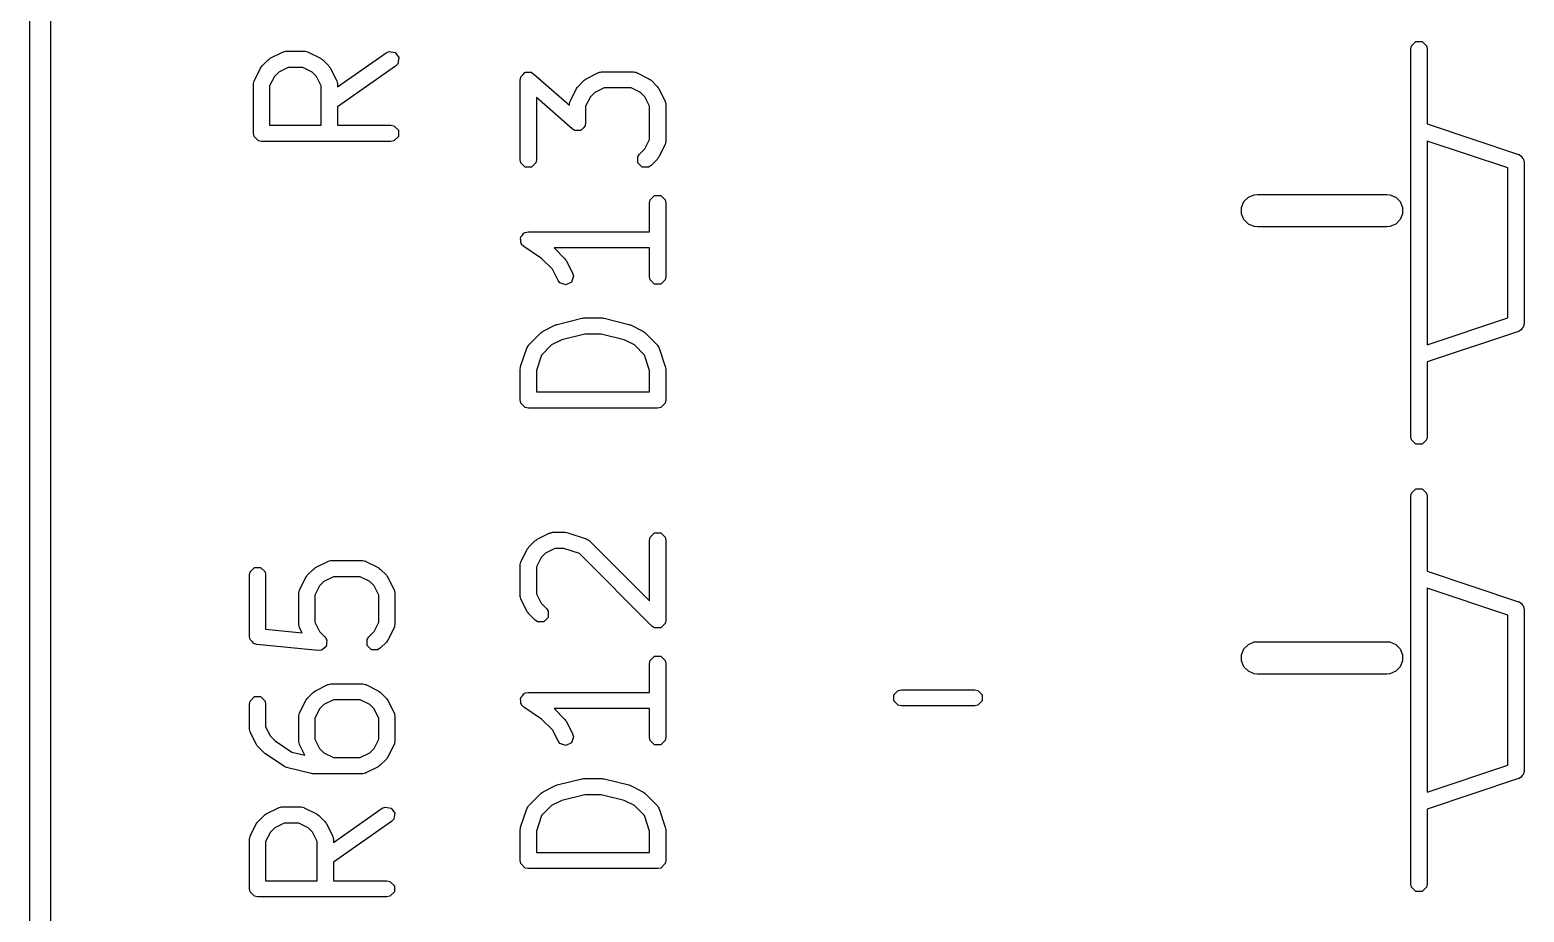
# Model space of a CAD drawing. Header units: inches. Extents: x 0 to 5.35, y 0.16 to 3.26.
# Drawn here: x 4.983 to 5.3469, y 1.9116 to 2.1265 of the extents above; entities that cross this region are included whole.
import ezdxf

# ---------------------------------------------------------------- set-up
doc = ezdxf.new("R2010")
doc.units = ezdxf.units.IN
doc.header["$MEASUREMENT"] = 0
doc.layers.add('BLACK', color=250, linetype='CONTINUOUS')

msp = doc.modelspace()

# ---------------------------------------------------------------- linework, layer by layer
at = {"layer": 'BLACK', "linetype": 'CONTINUOUS'}
for p, q in [((4.98797, 3.21953), (4.98797, 0.16047)), ((4.98297, 0.16297), (4.98297, 3.21703)), ((5.31933, 2.12187), (5.31948, 2.12262)), ((5.31933, 2.02738), (5.31933, 2.12187)), ((5.31948, 2.12262), (5.32055, 2.12368)), ((5.32055, 2.12368), (5.32205, 2.12368)), ((5.32205, 2.12368), (5.32312, 2.12262)), ((5.32312, 2.12262), (5.32327, 2.12187)), ((5.32327, 2.12187), (5.32327, 2.1036)), ((5.03951, 2.11773), (5.04101, 2.11923)), ((5.04101, 2.11923), (5.04128, 2.1194)), ((5.04128, 2.1194), (5.04152, 2.1196)), ((5.04152, 2.1196), (5.04452, 2.1211)), ((5.04452, 2.1211), (5.04462, 2.12112)), ((5.04462, 2.12112), (5.04465, 2.12115)), ((5.04465, 2.12115), (5.04496, 2.12122)), ((5.04496, 2.12122), (5.04526, 2.1213)), ((5.04526, 2.1213), (5.04531, 2.12128)), ((5.04531, 2.12128), (5.0454, 2.1213)), ((5.0454, 2.1213), (5.0499, 2.1213)), ((5.0499, 2.1213), (5.05, 2.12128)), ((5.05, 2.12128), (5.05004, 2.1213)), ((5.05004, 2.1213), (5.05035, 2.12122)), ((5.05035, 2.12122), (5.05066, 2.12115)), ((5.05066, 2.12115), (5.05069, 2.12112)), ((5.05069, 2.12112), (5.05078, 2.1211)), ((5.05078, 2.1211), (5.05378, 2.1196)), ((5.05378, 2.1196), (5.05403, 2.1194)), ((5.05403, 2.1194), (5.0543, 2.11923)), ((5.0543, 2.11923), (5.0558, 2.11773)), ((5.05787, 2.11262), (5.06977, 2.12095)), ((5.06977, 2.12095), (5.07048, 2.12126)), ((5.07048, 2.12126), (5.07196, 2.12099)), ((5.07196, 2.12099), (5.07282, 2.11976)), ((5.07256, 2.11828), (5.07203, 2.11772)), ((5.07282, 2.11976), (5.07256, 2.11828)), ((5.03764, 2.11422), (5.03914, 2.11722)), ((5.03914, 2.11722), (5.03934, 2.11746)), ((5.03934, 2.11746), (5.03951, 2.11773)), ((5.04252, 2.11517), (5.04137, 2.11287)), ((5.04357, 2.11622), (5.04252, 2.11517)), ((5.04587, 2.11737), (5.04357, 2.11622)), ((5.04944, 2.11737), (5.04587, 2.11737)), ((5.05174, 2.11622), (5.04944, 2.11737)), ((5.05279, 2.11517), (5.05174, 2.11622)), ((5.05393, 2.11287), (5.05279, 2.11517)), ((5.0558, 2.11773), (5.05597, 2.11746)), ((5.05597, 2.11746), (5.05616, 2.11722)), ((5.05616, 2.11722), (5.05766, 2.11422)), ((5.07203, 2.11772), (5.05787, 2.10781)), ((5.1024, 2.11437), (5.10251, 2.11492)), ((5.1024, 2.09487), (5.1024, 2.11437)), ((5.1025, 2.115), (5.10253, 2.11503)), ((5.10251, 2.11492), (5.1025, 2.115)), ((5.10253, 2.11503), (5.10255, 2.11512)), ((5.10255, 2.11512), (5.10304, 2.11561)), ((5.10304, 2.11561), (5.10349, 2.11613)), ((5.10349, 2.11613), (5.10356, 2.11614)), ((5.10356, 2.11614), (5.10361, 2.11619)), ((5.10361, 2.11619), (5.10431, 2.11619)), ((5.10431, 2.11619), (5.105, 2.11623)), ((5.105, 2.11623), (5.10508, 2.11619)), ((5.10508, 2.11619), (5.10512, 2.11619)), ((5.10512, 2.11619), (5.10518, 2.11613)), ((5.10518, 2.11613), (5.10566, 2.11585)), ((5.10566, 2.11585), (5.1144, 2.10821)), ((5.11797, 2.11426), (5.11823, 2.11443)), ((5.11823, 2.11443), (5.11848, 2.11463)), ((5.11848, 2.11463), (5.12148, 2.11613)), ((5.12148, 2.11613), (5.12158, 2.11615)), ((5.12158, 2.11615), (5.12161, 2.11619)), ((5.12161, 2.11619), (5.12192, 2.11625)), ((5.12192, 2.11625), (5.12222, 2.11633)), ((5.12222, 2.11633), (5.12227, 2.11632)), ((5.12227, 2.11632), (5.12236, 2.11634)), ((5.12236, 2.11634), (5.12986, 2.11634)), ((5.12986, 2.11634), (5.12996, 2.11632)), ((5.12996, 2.11632), (5.13, 2.11633)), ((5.13, 2.11633), (5.13031, 2.11625)), ((5.13031, 2.11625), (5.13062, 2.11619)), ((5.13062, 2.11619), (5.13065, 2.11615)), ((5.13065, 2.11615), (5.13074, 2.11613)), ((5.13074, 2.11613), (5.13374, 2.11463)), ((5.13374, 2.11463), (5.13399, 2.11443)), ((5.13399, 2.11443), (5.13425, 2.11426)), ((5.03744, 2.11348), (5.03753, 2.11378)), ((5.03746, 2.11343), (5.03744, 2.11348)), ((5.03744, 2.11334), (5.03746, 2.11343)), ((5.03744, 2.10134), (5.03744, 2.11334)), ((5.03753, 2.11378), (5.03759, 2.11409)), ((5.03759, 2.11409), (5.03762, 2.11412)), ((5.03762, 2.11412), (5.03764, 2.11422)), ((5.04137, 2.11287), (5.04137, 2.10331)), ((5.05393, 2.10331), (5.05393, 2.11287)), ((5.05766, 2.11422), (5.05769, 2.11412)), ((5.05769, 2.11412), (5.05772, 2.11409)), ((5.05772, 2.11409), (5.05778, 2.11378)), ((5.05778, 2.11378), (5.05787, 2.11348)), ((5.05787, 2.11348), (5.05785, 2.11343)), ((5.05785, 2.11343), (5.05787, 2.11334)), ((5.05787, 2.11334), (5.05787, 2.11262)), ((5.1146, 2.10925), (5.1161, 2.11225)), ((5.1161, 2.11225), (5.1163, 2.1125)), ((5.1163, 2.1125), (5.11647, 2.11276)), ((5.11647, 2.11276), (5.11797, 2.11426)), ((5.12053, 2.11125), (5.11948, 2.1102)), ((5.12283, 2.1124), (5.12053, 2.11125)), ((5.1294, 2.1124), (5.12283, 2.1124)), ((5.1317, 2.11125), (5.1294, 2.1124)), ((5.13274, 2.1102), (5.1317, 2.11125)), ((5.13425, 2.11426), (5.13575, 2.11276)), ((5.13575, 2.11276), (5.13593, 2.1125)), ((5.13593, 2.1125), (5.13612, 2.11225)), ((5.13612, 2.11225), (5.13762, 2.10925)), ((5.05787, 2.10781), (5.05787, 2.10331)), ((5.11507, 2.10239), (5.10633, 2.11003)), ((5.10633, 2.11003), (5.10633, 2.09487)), ((5.1144, 2.10851), (5.11448, 2.10881)), ((5.11442, 2.10846), (5.1144, 2.10851)), ((5.1144, 2.10837), (5.11442, 2.10846)), ((5.1144, 2.10821), (5.1144, 2.10837)), ((5.11448, 2.10881), (5.11455, 2.10912)), ((5.11455, 2.10912), (5.11458, 2.10915)), ((5.11458, 2.10915), (5.1146, 2.10925)), ((5.11948, 2.1102), (5.11833, 2.1079)), ((5.11833, 2.1079), (5.11833, 2.10387)), ((5.13389, 2.1079), (5.13274, 2.1102)), ((5.13389, 2.09983), (5.13389, 2.1079)), ((5.13762, 2.10925), (5.13765, 2.10915)), ((5.13765, 2.10915), (5.13768, 2.10912)), ((5.13768, 2.10912), (5.13774, 2.10881)), ((5.13774, 2.10881), (5.13783, 2.10851)), ((5.13783, 2.10851), (5.13781, 2.10846)), ((5.13781, 2.10846), (5.13783, 2.10837)), ((5.13783, 2.10837), (5.13783, 2.09937)), ((5.11833, 2.10387), (5.11822, 2.10332)), ((5.32327, 2.1036), (5.34554, 2.09617)), ((5.03759, 2.10058), (5.03744, 2.10134)), ((5.03865, 2.09952), (5.03759, 2.10058)), ((5.04137, 2.10331), (5.05393, 2.10331)), ((5.05787, 2.10331), (5.0709, 2.10331)), ((5.0709, 2.10331), (5.07165, 2.10316)), ((5.07165, 2.10316), (5.07272, 2.10209)), ((5.07272, 2.10058), (5.07165, 2.09952)), ((5.07272, 2.10209), (5.07272, 2.10058)), ((5.11555, 2.10211), (5.11507, 2.10239)), ((5.11561, 2.10205), (5.11555, 2.10211)), ((5.11565, 2.10205), (5.11561, 2.10205)), ((5.11573, 2.102), (5.11565, 2.10205)), ((5.11643, 2.10205), (5.11573, 2.102)), ((5.11712, 2.10205), (5.11643, 2.10205)), ((5.11717, 2.1021), (5.11712, 2.10205)), ((5.11724, 2.1021), (5.11717, 2.1021)), ((5.11769, 2.10262), (5.11724, 2.1021)), ((5.11818, 2.10311), (5.11769, 2.10262)), ((5.1182, 2.10321), (5.11818, 2.10311)), ((5.11823, 2.10324), (5.1182, 2.10321)), ((5.11822, 2.10332), (5.11823, 2.10324)), ((5.13274, 2.09754), (5.13389, 2.09983)), ((5.03941, 2.09937), (5.03865, 2.09952)), ((5.0709, 2.09937), (5.03941, 2.09937)), ((5.07165, 2.09952), (5.0709, 2.09937)), ((5.13104, 2.09562), (5.13147, 2.09626)), ((5.13147, 2.09626), (5.13274, 2.09754)), ((5.13762, 2.09849), (5.13612, 2.09549)), ((5.13765, 2.09858), (5.13762, 2.09849)), ((5.13768, 2.09862), (5.13765, 2.09858)), ((5.13774, 2.09892), (5.13768, 2.09862)), ((5.13783, 2.09923), (5.13774, 2.09892)), ((5.13783, 2.09937), (5.13781, 2.09927)), ((5.13781, 2.09927), (5.13783, 2.09923)), ((5.34295, 2.09289), (5.32327, 2.09945)), ((5.32327, 2.09945), (5.32327, 2.04979)), ((5.34554, 2.09617), (5.34563, 2.09613)), ((5.10255, 2.09412), (5.1024, 2.09487)), ((5.10361, 2.09305), (5.10255, 2.09412)), ((5.10512, 2.09305), (5.10361, 2.09305)), ((5.10618, 2.09412), (5.10512, 2.09305)), ((5.10633, 2.09487), (5.10618, 2.09412)), ((5.13104, 2.09412), (5.13104, 2.09562)), ((5.13211, 2.09305), (5.13104, 2.09412)), ((5.13362, 2.09305), (5.13211, 2.09305)), ((5.13425, 2.09348), (5.13362, 2.09305)), ((5.13575, 2.09498), (5.13425, 2.09348)), ((5.13593, 2.09524), (5.13575, 2.09498)), ((5.13612, 2.09549), (5.13593, 2.09524)), ((5.34295, 2.05636), (5.34295, 2.09289)), ((5.34563, 2.09613), (5.34567, 2.09613)), ((5.34567, 2.09613), (5.34573, 2.09607)), ((5.34573, 2.09607), (5.34621, 2.09579)), ((5.34621, 2.09579), (5.34642, 2.09538)), ((5.34642, 2.09538), (5.34674, 2.09506)), ((5.34674, 2.09506), (5.34685, 2.09452)), ((5.34685, 2.09452), (5.34688, 2.09445)), ((5.34688, 2.09445), (5.34687, 2.0944)), ((5.34687, 2.0944), (5.34689, 2.09431)), ((5.34689, 2.09431), (5.34689, 2.05494)), ((5.13404, 2.08512), (5.13511, 2.08619)), ((5.13511, 2.08619), (5.13662, 2.08619)), ((5.13662, 2.08619), (5.13768, 2.08512)), ((5.27866, 2.08468), (5.27974, 2.08577)), ((5.27974, 2.08577), (5.28116, 2.08636)), ((5.28116, 2.08636), (5.28193, 2.08643)), ((5.28193, 2.08643), (5.31343, 2.08643)), ((5.31343, 2.08643), (5.31419, 2.08636)), ((5.31419, 2.08636), (5.31561, 2.08577)), ((5.31561, 2.08577), (5.3167, 2.08468)), ((5.13389, 2.08437), (5.13404, 2.08512)), ((5.13389, 2.07734), (5.13389, 2.08437)), ((5.13768, 2.08512), (5.13783, 2.08437)), ((5.13783, 2.08437), (5.13783, 2.06637)), ((5.27807, 2.08326), (5.27866, 2.08468)), ((5.27807, 2.08173), (5.27807, 2.08326)), ((5.27866, 2.08031), (5.27807, 2.08173)), ((5.3167, 2.08468), (5.31729, 2.08326)), ((5.31729, 2.08173), (5.3167, 2.08031)), ((5.31729, 2.08326), (5.31729, 2.08173)), ((5.27974, 2.07922), (5.27866, 2.08031)), ((5.28116, 2.07863), (5.27974, 2.07922)), ((5.28193, 2.07856), (5.28116, 2.07863)), ((5.31343, 2.07856), (5.28193, 2.07856)), ((5.31419, 2.07863), (5.31343, 2.07856)), ((5.31561, 2.07922), (5.31419, 2.07863)), ((5.3167, 2.08031), (5.31561, 2.07922)), ((5.10243, 2.07575), (5.10255, 2.07592)), ((5.10255, 2.07519), (5.10243, 2.07575)), ((5.10255, 2.07612), (5.10295, 2.07653)), ((5.10255, 2.07592), (5.10255, 2.07612)), ((5.10255, 2.07462), (5.10255, 2.07519)), ((5.10269, 2.07447), (5.10255, 2.07462)), ((5.10273, 2.07428), (5.10269, 2.07447)), ((5.10295, 2.07653), (5.10327, 2.07701)), ((5.10327, 2.07701), (5.10347, 2.07705)), ((5.10347, 2.07705), (5.10361, 2.07719)), ((5.10361, 2.07719), (5.10437, 2.07734)), ((5.10437, 2.07734), (5.13389, 2.07734)), ((5.10327, 2.07373), (5.10273, 2.07428)), ((5.10761, 2.07084), (5.10327, 2.07373)), ((5.11025, 2.06821), (5.10761, 2.07084)), ((5.13389, 2.0734), (5.11062, 2.0734)), ((5.11062, 2.0734), (5.11326, 2.07076)), ((5.11326, 2.07076), (5.11343, 2.0705)), ((5.13389, 2.06637), (5.13389, 2.0734)), ((5.1116, 2.06549), (5.11025, 2.06821)), ((5.11343, 2.0705), (5.11363, 2.07025)), ((5.11363, 2.07025), (5.11513, 2.06725)), ((5.11513, 2.06725), (5.11533, 2.06651)), ((5.11208, 2.06489), (5.1116, 2.06549)), ((5.1135, 2.06441), (5.11208, 2.06489)), ((5.11485, 2.06508), (5.1135, 2.06441)), ((5.11533, 2.06651), (5.11485, 2.06508)), ((5.13404, 2.06562), (5.13389, 2.06637)), ((5.13511, 2.06455), (5.13404, 2.06562)), ((5.13662, 2.06455), (5.13511, 2.06455)), ((5.13768, 2.06562), (5.13662, 2.06455)), ((5.13783, 2.06637), (5.13768, 2.06562)), ((5.11139, 2.05478), (5.11739, 2.05628)), ((5.11739, 2.05628), (5.11763, 2.0563)), ((5.11763, 2.0563), (5.11786, 2.05634)), ((5.11786, 2.05634), (5.12236, 2.05634)), ((5.12236, 2.05634), (5.1226, 2.0563)), ((5.1226, 2.0563), (5.12284, 2.05628)), ((5.12284, 2.05628), (5.12884, 2.05478)), ((5.32327, 2.04979), (5.34295, 2.05636)), ((5.10447, 2.04977), (5.10747, 2.05277)), ((5.10747, 2.05277), (5.10774, 2.05294)), ((5.10774, 2.05294), (5.10799, 2.05314)), ((5.10799, 2.05314), (5.11098, 2.05463)), ((5.11098, 2.05463), (5.11119, 2.05469)), ((5.11119, 2.05469), (5.11139, 2.05478)), ((5.12884, 2.05478), (5.12904, 2.05469)), ((5.12904, 2.05469), (5.12924, 2.05463)), ((5.12924, 2.05463), (5.13224, 2.05314)), ((5.13224, 2.05314), (5.13249, 2.05294)), ((5.13249, 2.05294), (5.13275, 2.05277)), ((5.13275, 2.05277), (5.13575, 2.04977)), ((5.34554, 2.05307), (5.32327, 2.04564)), ((5.34563, 2.05312), (5.34554, 2.05307)), ((5.34567, 2.05312), (5.34563, 2.05312)), ((5.34573, 2.05318), (5.34567, 2.05312)), ((5.34621, 2.05345), (5.34573, 2.05318)), ((5.34642, 2.05386), (5.34621, 2.05345)), ((5.34674, 2.05418), (5.34642, 2.05386)), ((5.34685, 2.05472), (5.34674, 2.05418)), ((5.34688, 2.0548), (5.34685, 2.05472)), ((5.34689, 2.05494), (5.34687, 2.05484)), ((5.34687, 2.05484), (5.34688, 2.0548)), ((5.1025, 2.0445), (5.104, 2.049)), ((5.104, 2.049), (5.10405, 2.04908)), ((5.10405, 2.04913), (5.10422, 2.04939)), ((5.10405, 2.04908), (5.10405, 2.04913)), ((5.10422, 2.04939), (5.10438, 2.04966)), ((5.10438, 2.04966), (5.10442, 2.04968)), ((5.10442, 2.04968), (5.10447, 2.04977)), ((5.11003, 2.04976), (5.10759, 2.04731)), ((5.11255, 2.05102), (5.11003, 2.04976)), ((5.11811, 2.05241), (5.11255, 2.05102)), ((5.12212, 2.05241), (5.11811, 2.05241)), ((5.12768, 2.05102), (5.12212, 2.05241)), ((5.1302, 2.04976), (5.12768, 2.05102)), ((5.13264, 2.04731), (5.1302, 2.04976)), ((5.13575, 2.04977), (5.13581, 2.04968)), ((5.13581, 2.04968), (5.13585, 2.04966)), ((5.13585, 2.04966), (5.13601, 2.04939)), ((5.13601, 2.04939), (5.13618, 2.04913)), ((5.13618, 2.04913), (5.13618, 2.04908)), ((5.13618, 2.04908), (5.13623, 2.049)), ((5.13623, 2.049), (5.13773, 2.0445)), ((5.10759, 2.04731), (5.10633, 2.04356)), ((5.13389, 2.04356), (5.13264, 2.04731)), ((5.32327, 2.04564), (5.32327, 2.02738)), ((5.1024, 2.04388), (5.10246, 2.04419)), ((5.1024, 2.03638), (5.1024, 2.04388)), ((5.10246, 2.04419), (5.1025, 2.0445)), ((5.10633, 2.04356), (5.10633, 2.03834)), ((5.13389, 2.03834), (5.13389, 2.04356)), ((5.13773, 2.0445), (5.13777, 2.04419)), ((5.13777, 2.04419), (5.13783, 2.04388)), ((5.13783, 2.04388), (5.13783, 2.03638)), ((5.10633, 2.03834), (5.13389, 2.03834)), ((5.10255, 2.03562), (5.1024, 2.03638)), ((5.10361, 2.03456), (5.10255, 2.03562)), ((5.10437, 2.03441), (5.10361, 2.03456)), ((5.13586, 2.03441), (5.10437, 2.03441)), ((5.13662, 2.03456), (5.13586, 2.03441)), ((5.13768, 2.03562), (5.13662, 2.03456)), ((5.13783, 2.03638), (5.13768, 2.03562)), ((5.31948, 2.02662), (5.31933, 2.02738)), ((5.32327, 2.02738), (5.32312, 2.02662)), ((5.32055, 2.02556), (5.31948, 2.02662)), ((5.32205, 2.02556), (5.32055, 2.02556)), ((5.32312, 2.02662), (5.32205, 2.02556)), ((5.31933, 2.01292), (5.31948, 2.01367)), ((5.31933, 1.91843), (5.31933, 2.01292)), ((5.31948, 2.01367), (5.32055, 2.01473)), ((5.32055, 2.01473), (5.32205, 2.01473)), ((5.32205, 2.01473), (5.32312, 2.01367)), ((5.32312, 2.01367), (5.32327, 2.01292)), ((5.32327, 2.01292), (5.32327, 1.99465)), ((5.10447, 2.00055), (5.10597, 2.00205)), ((5.10597, 2.00205), (5.10624, 2.00223)), ((5.10624, 2.00223), (5.10649, 2.00242)), ((5.10649, 2.00242), (5.10948, 2.00392)), ((5.10948, 2.00392), (5.10958, 2.00395)), ((5.10958, 2.00395), (5.10961, 2.00398)), ((5.10961, 2.00398), (5.10992, 2.00404)), ((5.10992, 2.00404), (5.11023, 2.00413)), ((5.11023, 2.00413), (5.11027, 2.00411)), ((5.11027, 2.00411), (5.11037, 2.00413)), ((5.11037, 2.00413), (5.11336, 2.00413)), ((5.11336, 2.00413), (5.11367, 2.00407)), ((5.11367, 2.00407), (5.11399, 2.00403)), ((5.11399, 2.00403), (5.11849, 2.00253)), ((5.11849, 2.00253), (5.11857, 2.00248)), ((5.11857, 2.00248), (5.11862, 2.00248)), ((5.11862, 2.00248), (5.11888, 2.00231)), ((5.11888, 2.00231), (5.11915, 2.00215)), ((5.11915, 2.00215), (5.11917, 2.00211)), ((5.11917, 2.00211), (5.11926, 2.00205)), ((5.11926, 2.00205), (5.13389, 1.98742)), ((5.13389, 2.00216), (5.13404, 2.00292)), ((5.13389, 1.98742), (5.13389, 2.00216)), ((5.13404, 2.00292), (5.13511, 2.00398)), ((5.13511, 2.00398), (5.13662, 2.00398)), ((5.13662, 2.00398), (5.13768, 2.00292)), ((5.13768, 2.00292), (5.13783, 2.00216)), ((5.13783, 2.00216), (5.13783, 1.98266)), ((5.10261, 1.99704), (5.10411, 2.00004)), ((5.10411, 2.00004), (5.1043, 2.00029)), ((5.1043, 2.00029), (5.10447, 2.00055)), ((5.10748, 1.998), (5.10633, 1.9957)), ((5.10853, 1.99904), (5.10748, 1.998)), ((5.11083, 2.00019), (5.10853, 1.99904)), ((5.11305, 2.00019), (5.11083, 2.00019)), ((5.1168, 1.99894), (5.11305, 2.00019)), ((5.13447, 1.98127), (5.1168, 1.99894)), ((5.03645, 1.99377), (5.0366, 1.99453)), ((5.0366, 1.99453), (5.03767, 1.99559)), ((5.03767, 1.99559), (5.03917, 1.99559)), ((5.03917, 1.99559), (5.04024, 1.99453)), ((5.04024, 1.99453), (5.04039, 1.99377)), ((5.05053, 1.99366), (5.05203, 1.99516)), ((5.05203, 1.99516), (5.05229, 1.99534)), ((5.05229, 1.99534), (5.05254, 1.99553)), ((5.05254, 1.99553), (5.05554, 1.99703)), ((5.05554, 1.99703), (5.05563, 1.99706)), ((5.05563, 1.99706), (5.05567, 1.99709)), ((5.05567, 1.99709), (5.05597, 1.99715)), ((5.05597, 1.99715), (5.05628, 1.99724)), ((5.05628, 1.99724), (5.05632, 1.99722)), ((5.05632, 1.99722), (5.05642, 1.99724)), ((5.05642, 1.99724), (5.06392, 1.99724)), ((5.06392, 1.99724), (5.06401, 1.99722)), ((5.06401, 1.99722), (5.06406, 1.99724)), ((5.06406, 1.99724), (5.06436, 1.99715)), ((5.06436, 1.99715), (5.06467, 1.99709)), ((5.06467, 1.99709), (5.0647, 1.99706)), ((5.0647, 1.99706), (5.0648, 1.99703)), ((5.0648, 1.99703), (5.0678, 1.99553)), ((5.0678, 1.99553), (5.06805, 1.99534)), ((5.06805, 1.99534), (5.06831, 1.99516)), ((5.06831, 1.99516), (5.06981, 1.99366)), ((5.1024, 1.9963), (5.10249, 1.99661)), ((5.10242, 1.99626), (5.1024, 1.9963)), ((5.1024, 1.99616), (5.10242, 1.99626)), ((5.1024, 1.98866), (5.1024, 1.99616)), ((5.10249, 1.99661), (5.10255, 1.99692)), ((5.10255, 1.99692), (5.10258, 1.99695)), ((5.10258, 1.99695), (5.10261, 1.99704)), ((5.10633, 1.9957), (5.10633, 1.98913)), ((5.32327, 1.99465), (5.34554, 1.98722)), ((5.03645, 1.97877), (5.03645, 1.99377)), ((5.04039, 1.99377), (5.04039, 1.98056)), ((5.04866, 1.99015), (5.05016, 1.99315)), ((5.05016, 1.99315), (5.05035, 1.9934)), ((5.05035, 1.9934), (5.05053, 1.99366)), ((5.05354, 1.99111), (5.05239, 1.98881)), ((5.05459, 1.99215), (5.05354, 1.99111)), ((5.05688, 1.9933), (5.05459, 1.99215)), ((5.06345, 1.9933), (5.05688, 1.9933)), ((5.06575, 1.99215), (5.06345, 1.9933)), ((5.0668, 1.99111), (5.06575, 1.99215)), ((5.06795, 1.98881), (5.0668, 1.99111)), ((5.06981, 1.99366), (5.06998, 1.9934)), ((5.06998, 1.9934), (5.07018, 1.99315)), ((5.07018, 1.99315), (5.07168, 1.99015)), ((5.04845, 1.98927), (5.04847, 1.98937)), ((5.04845, 1.98177), (5.04845, 1.98927)), ((5.04846, 1.98941), (5.04854, 1.98972)), ((5.04847, 1.98937), (5.04846, 1.98941)), ((5.04854, 1.98972), (5.0486, 1.99003)), ((5.0486, 1.99003), (5.04863, 1.99006)), ((5.04863, 1.99006), (5.04866, 1.99015)), ((5.05239, 1.98881), (5.05239, 1.98224)), ((5.06795, 1.98224), (5.06795, 1.98881)), ((5.07168, 1.99015), (5.0717, 1.99006)), ((5.0717, 1.99006), (5.07174, 1.99003)), ((5.07174, 1.99003), (5.0718, 1.98972)), ((5.0718, 1.98972), (5.07188, 1.98941)), ((5.07188, 1.98941), (5.07187, 1.98937)), ((5.07187, 1.98937), (5.07189, 1.98927)), ((5.07189, 1.98927), (5.07189, 1.98177)), ((5.10242, 1.98857), (5.1024, 1.98866)), ((5.1024, 1.98852), (5.10242, 1.98857)), ((5.10249, 1.98822), (5.1024, 1.98852)), ((5.10255, 1.98791), (5.10249, 1.98822)), ((5.10258, 1.98788), (5.10255, 1.98791)), ((5.10261, 1.98778), (5.10258, 1.98788)), ((5.10411, 1.98478), (5.10261, 1.98778)), ((5.10633, 1.98913), (5.10748, 1.98683)), ((5.34295, 1.98394), (5.32327, 1.9905)), ((5.32327, 1.9905), (5.32327, 1.94084)), ((5.34554, 1.98722), (5.34563, 1.98717)), ((5.34563, 1.98717), (5.34567, 1.98717)), ((5.34567, 1.98717), (5.34573, 1.98711)), ((5.34573, 1.98711), (5.34621, 1.98684)), ((5.1043, 1.98453), (5.10411, 1.98478)), ((5.10447, 1.98427), (5.1043, 1.98453)), ((5.10597, 1.98277), (5.10447, 1.98427)), ((5.10748, 1.98683), (5.10876, 1.98556)), ((5.10918, 1.98341), (5.10812, 1.98235)), ((5.10876, 1.98556), (5.10918, 1.98492)), ((5.10918, 1.98492), (5.10918, 1.98341)), ((5.34295, 1.9474), (5.34295, 1.98394)), ((5.34621, 1.98684), (5.34642, 1.98643)), ((5.34642, 1.98643), (5.34674, 1.98611)), ((5.34674, 1.98611), (5.34685, 1.98557)), ((5.34685, 1.98557), (5.34688, 1.9855)), ((5.34688, 1.9855), (5.34687, 1.98545)), ((5.34687, 1.98545), (5.34689, 1.98536)), ((5.34689, 1.98536), (5.34689, 1.94599)), ((5.04039, 1.98056), (5.04927, 1.97967)), ((5.04847, 1.98168), (5.04845, 1.98177)), ((5.04846, 1.98163), (5.04847, 1.98168)), ((5.04854, 1.98133), (5.04846, 1.98163)), ((5.0486, 1.98102), (5.04854, 1.98133)), ((5.04863, 1.98099), (5.0486, 1.98102)), ((5.04866, 1.98089), (5.04863, 1.98099)), ((5.04927, 1.97967), (5.04866, 1.98089)), ((5.05239, 1.98224), (5.05354, 1.97994)), ((5.05354, 1.97994), (5.05481, 1.97867)), ((5.06553, 1.97867), (5.0668, 1.97994)), ((5.0668, 1.97994), (5.06795, 1.98224)), ((5.07168, 1.98089), (5.07018, 1.97789)), ((5.0717, 1.98099), (5.07168, 1.98089)), ((5.07174, 1.98102), (5.0717, 1.98099)), ((5.0718, 1.98133), (5.07174, 1.98102)), ((5.07188, 1.98163), (5.0718, 1.98133)), ((5.07189, 1.98177), (5.07187, 1.98168)), ((5.07187, 1.98168), (5.07188, 1.98163)), ((5.10661, 1.98235), (5.10597, 1.98277)), ((5.10812, 1.98235), (5.10661, 1.98235)), ((5.13511, 1.98085), (5.13447, 1.98127)), ((5.13662, 1.98085), (5.13511, 1.98085)), ((5.13768, 1.98191), (5.13662, 1.98085)), ((5.13783, 1.98266), (5.13768, 1.98191)), ((5.03655, 1.9783), (5.03645, 1.97877)), ((5.03654, 1.97821), (5.03655, 1.9783)), ((5.03658, 1.97816), (5.03654, 1.97821)), ((5.0366, 1.97802), (5.03658, 1.97816)), ((5.03707, 1.97755), (5.0366, 1.97802)), ((5.03749, 1.97704), (5.03707, 1.97755)), ((5.03762, 1.977), (5.03749, 1.97704)), ((5.03767, 1.97696), (5.03762, 1.977)), ((5.03777, 1.97696), (5.03767, 1.97696)), ((5.03823, 1.97682), (5.03777, 1.97696)), ((5.05322, 1.97532), (5.03823, 1.97682)), ((5.05515, 1.97634), (5.05464, 1.97592)), ((5.05481, 1.97867), (5.05524, 1.97803)), ((5.05516, 1.97645), (5.05515, 1.97634)), ((5.05524, 1.97652), (5.05516, 1.97645)), ((5.05524, 1.97803), (5.05524, 1.97792)), ((5.05524, 1.97792), (5.0553, 1.97784)), ((5.0553, 1.97784), (5.05524, 1.97718)), ((5.05524, 1.97718), (5.05524, 1.97652)), ((5.0651, 1.97803), (5.06553, 1.97867)), ((5.0651, 1.97652), (5.0651, 1.97803)), ((5.06616, 1.97546), (5.0651, 1.97652)), ((5.06981, 1.97738), (5.06831, 1.97588)), ((5.06998, 1.97764), (5.06981, 1.97738)), ((5.07018, 1.97789), (5.06998, 1.97764)), ((5.27866, 1.97573), (5.27974, 1.97682)), ((5.27974, 1.97682), (5.28116, 1.97741)), ((5.28116, 1.97741), (5.28193, 1.97748)), ((5.28193, 1.97748), (5.31343, 1.97748)), ((5.31343, 1.97748), (5.31419, 1.97741)), ((5.31419, 1.97741), (5.31561, 1.97682)), ((5.31561, 1.97682), (5.3167, 1.97573)), ((5.05399, 1.97539), (5.05322, 1.97532)), ((5.05407, 1.97546), (5.05399, 1.97539)), ((5.05417, 1.97546), (5.05407, 1.97546)), ((5.05464, 1.97592), (5.05417, 1.97546)), ((5.06767, 1.97546), (5.06616, 1.97546)), ((5.06831, 1.97588), (5.06767, 1.97546)), ((5.13389, 1.97217), (5.13404, 1.97292)), ((5.13404, 1.97292), (5.13511, 1.97398)), ((5.13511, 1.97398), (5.13662, 1.97398)), ((5.13662, 1.97398), (5.13768, 1.97292)), ((5.13768, 1.97292), (5.13783, 1.97217)), ((5.27807, 1.97431), (5.27866, 1.97573)), ((5.27807, 1.97278), (5.27807, 1.97431)), ((5.27866, 1.97136), (5.27807, 1.97278)), ((5.3167, 1.97573), (5.31729, 1.97431)), ((5.31729, 1.97278), (5.3167, 1.97136)), ((5.31729, 1.97431), (5.31729, 1.97278)), ((5.13389, 1.96514), (5.13389, 1.97217)), ((5.13783, 1.97217), (5.13783, 1.95417)), ((5.27974, 1.97027), (5.27866, 1.97136)), ((5.28116, 1.96968), (5.27974, 1.97027)), ((5.28193, 1.96961), (5.28116, 1.96968)), ((5.31343, 1.96961), (5.28193, 1.96961)), ((5.31419, 1.96968), (5.31343, 1.96961)), ((5.31561, 1.97027), (5.31419, 1.96968)), ((5.3167, 1.97136), (5.31561, 1.97027)), ((5.05053, 1.96367), (5.05203, 1.96517)), ((5.05203, 1.96517), (5.05229, 1.96534)), ((5.05229, 1.96534), (5.05254, 1.96554)), ((5.05254, 1.96554), (5.05554, 1.96704)), ((5.05554, 1.96704), (5.05563, 1.96706)), ((5.05563, 1.96706), (5.05567, 1.96709)), ((5.05567, 1.96709), (5.05597, 1.96716)), ((5.05597, 1.96716), (5.05628, 1.96724)), ((5.05628, 1.96724), (5.05632, 1.96723)), ((5.05632, 1.96723), (5.05642, 1.96724)), ((5.05642, 1.96724), (5.06392, 1.96724)), ((5.06392, 1.96724), (5.06401, 1.96723)), ((5.06401, 1.96723), (5.06406, 1.96724)), ((5.06406, 1.96724), (5.06436, 1.96716)), ((5.06436, 1.96716), (5.06467, 1.96709)), ((5.06467, 1.96709), (5.0647, 1.96706)), ((5.0647, 1.96706), (5.0648, 1.96704)), ((5.0648, 1.96704), (5.0678, 1.96554)), ((5.0678, 1.96554), (5.06805, 1.96534)), ((5.06805, 1.96534), (5.06831, 1.96517)), ((5.06831, 1.96517), (5.06981, 1.96367)), ((5.19342, 1.96455), (5.19448, 1.96561)), ((5.19448, 1.96561), (5.19523, 1.96576)), ((5.19523, 1.96576), (5.21311, 1.96576)), ((5.21311, 1.96576), (5.21387, 1.96561)), ((5.21387, 1.96561), (5.21493, 1.96455)), ((5.03645, 1.96228), (5.0366, 1.96303)), ((5.03645, 1.95628), (5.03645, 1.96228)), ((5.0366, 1.96303), (5.03767, 1.96409)), ((5.03767, 1.96409), (5.03917, 1.96409)), ((5.03917, 1.96409), (5.04024, 1.96303)), ((5.04024, 1.96303), (5.04039, 1.96228)), ((5.04039, 1.96228), (5.04039, 1.95674)), ((5.04866, 1.96016), (5.05016, 1.96316)), ((5.05016, 1.96316), (5.05035, 1.96341)), ((5.05035, 1.96341), (5.05053, 1.96367)), ((5.05459, 1.96216), (5.05354, 1.96111)), ((5.05688, 1.96331), (5.05459, 1.96216)), ((5.06345, 1.96331), (5.05688, 1.96331)), ((5.06575, 1.96216), (5.06345, 1.96331)), ((5.0668, 1.96111), (5.06575, 1.96216)), ((5.06981, 1.96367), (5.06998, 1.96341)), ((5.06998, 1.96341), (5.07018, 1.96316)), ((5.07018, 1.96316), (5.07168, 1.96016)), ((5.10243, 1.96355), (5.10255, 1.96372)), ((5.10255, 1.96299), (5.10243, 1.96355)), ((5.10255, 1.96392), (5.10295, 1.96433)), ((5.10255, 1.96372), (5.10255, 1.96392)), ((5.10255, 1.96241), (5.10255, 1.96299)), ((5.10269, 1.96227), (5.10255, 1.96241)), ((5.10273, 1.96207), (5.10269, 1.96227)), ((5.10327, 1.96153), (5.10273, 1.96207)), ((5.10295, 1.96433), (5.10327, 1.9648)), ((5.10327, 1.9648), (5.10347, 1.96484)), ((5.10761, 1.95864), (5.10327, 1.96153)), ((5.10347, 1.96484), (5.10361, 1.96499)), ((5.10361, 1.96499), (5.10437, 1.96514)), ((5.10437, 1.96514), (5.13389, 1.96514)), ((5.19342, 1.96304), (5.19342, 1.96455)), ((5.19448, 1.96198), (5.19342, 1.96304)), ((5.19523, 1.96183), (5.19448, 1.96198)), ((5.21311, 1.96183), (5.19523, 1.96183)), ((5.21387, 1.96198), (5.21311, 1.96183)), ((5.21493, 1.96304), (5.21387, 1.96198)), ((5.21493, 1.96455), (5.21493, 1.96304)), ((5.04845, 1.95928), (5.04847, 1.95937)), ((5.04845, 1.95328), (5.04845, 1.95928)), ((5.04846, 1.95942), (5.04854, 1.95972)), ((5.04847, 1.95937), (5.04846, 1.95942)), ((5.04854, 1.95972), (5.0486, 1.96003)), ((5.0486, 1.96003), (5.04863, 1.96006)), ((5.04863, 1.96006), (5.04866, 1.96016)), ((5.05354, 1.96111), (5.05239, 1.95881)), ((5.05239, 1.95881), (5.05239, 1.95374)), ((5.06795, 1.95881), (5.0668, 1.96111)), ((5.06795, 1.95374), (5.06795, 1.95881)), ((5.07168, 1.96016), (5.0717, 1.96006)), ((5.0717, 1.96006), (5.07174, 1.96003)), ((5.07174, 1.96003), (5.0718, 1.95972)), ((5.0718, 1.95972), (5.07188, 1.95942)), ((5.07188, 1.95942), (5.07187, 1.95937)), ((5.07187, 1.95937), (5.07189, 1.95928)), ((5.07189, 1.95928), (5.07189, 1.95328)), ((5.11025, 1.956), (5.10761, 1.95864)), ((5.13389, 1.9612), (5.11062, 1.9612)), ((5.11062, 1.9612), (5.11326, 1.95856)), ((5.11326, 1.95856), (5.11343, 1.9583)), ((5.11343, 1.9583), (5.11363, 1.95805)), ((5.11363, 1.95805), (5.11513, 1.95505)), ((5.13389, 1.95417), (5.13389, 1.9612)), ((5.03647, 1.95618), (5.03645, 1.95628)), ((5.03646, 1.95614), (5.03647, 1.95618)), ((5.03654, 1.95583), (5.03646, 1.95614)), ((5.0366, 1.95552), (5.03654, 1.95583)), ((5.03663, 1.95549), (5.0366, 1.95552)), ((5.03666, 1.9554), (5.03663, 1.95549)), ((5.03816, 1.9524), (5.03666, 1.9554)), ((5.04039, 1.95674), (5.04154, 1.95444)), ((5.04154, 1.95444), (5.04267, 1.95331)), ((5.1116, 1.95329), (5.11025, 1.956)), ((5.11533, 1.95431), (5.11485, 1.95288)), ((5.11513, 1.95505), (5.11533, 1.95431)), ((5.03835, 1.95215), (5.03816, 1.9524)), ((5.03853, 1.95189), (5.03835, 1.95215)), ((5.04003, 1.95039), (5.03853, 1.95189)), ((5.04267, 1.95331), (5.04673, 1.9506)), ((5.04673, 1.9506), (5.04996, 1.9498)), ((5.04847, 1.95318), (5.04845, 1.95328)), ((5.04846, 1.95314), (5.04847, 1.95318)), ((5.04854, 1.95283), (5.04846, 1.95314)), ((5.0486, 1.95252), (5.04854, 1.95283)), ((5.04863, 1.95249), (5.0486, 1.95252)), ((5.04866, 1.9524), (5.04863, 1.95249)), ((5.04996, 1.9498), (5.04866, 1.9524)), ((5.05239, 1.95374), (5.05354, 1.95144)), ((5.05354, 1.95144), (5.05459, 1.9504)), ((5.06575, 1.9504), (5.0668, 1.95144)), ((5.0668, 1.95144), (5.06795, 1.95374)), ((5.07168, 1.9524), (5.07018, 1.9494)), ((5.0717, 1.95249), (5.07168, 1.9524)), ((5.07174, 1.95252), (5.0717, 1.95249)), ((5.0718, 1.95283), (5.07174, 1.95252)), ((5.07188, 1.95314), (5.0718, 1.95283)), ((5.07189, 1.95328), (5.07187, 1.95318)), ((5.07187, 1.95318), (5.07188, 1.95314)), ((5.11208, 1.95268), (5.1116, 1.95329)), ((5.1135, 1.9522), (5.11208, 1.95268)), ((5.11485, 1.95288), (5.1135, 1.9522)), ((5.13404, 1.95341), (5.13389, 1.95417)), ((5.13511, 1.95235), (5.13404, 1.95341)), ((5.13662, 1.95235), (5.13511, 1.95235)), ((5.13768, 1.95341), (5.13662, 1.95235)), ((5.13783, 1.95417), (5.13768, 1.95341)), ((5.04019, 1.95028), (5.04003, 1.95039)), ((5.04033, 1.95014), (5.04019, 1.95028)), ((5.04483, 1.94714), (5.04033, 1.95014)), ((5.04514, 1.94701), (5.04483, 1.94714)), ((5.04544, 1.94687), (5.04514, 1.94701)), ((5.05459, 1.9504), (5.05688, 1.94925)), ((5.05688, 1.94925), (5.06345, 1.94925)), ((5.06345, 1.94925), (5.06575, 1.9504)), ((5.0678, 1.94702), (5.0648, 1.94552)), ((5.06805, 1.94721), (5.0678, 1.94702)), ((5.06831, 1.94739), (5.06805, 1.94721)), ((5.06981, 1.94889), (5.06831, 1.94739)), ((5.06998, 1.94915), (5.06981, 1.94889)), ((5.07018, 1.9494), (5.06998, 1.94915)), ((5.32327, 1.94084), (5.34295, 1.9474)), ((5.05144, 1.94537), (5.04544, 1.94687)), ((5.05168, 1.94536), (5.05144, 1.94537)), ((5.05192, 1.94531), (5.05168, 1.94536)), ((5.06392, 1.94531), (5.05192, 1.94531)), ((5.06401, 1.94533), (5.06392, 1.94531)), ((5.06406, 1.94531), (5.06401, 1.94533)), ((5.06436, 1.9454), (5.06406, 1.94531)), ((5.06467, 1.94546), (5.06436, 1.9454)), ((5.0647, 1.94549), (5.06467, 1.94546)), ((5.0648, 1.94552), (5.0647, 1.94549)), ((5.11139, 1.94258), (5.11739, 1.94408)), ((5.11739, 1.94408), (5.11763, 1.94409)), ((5.11763, 1.94409), (5.11786, 1.94414)), ((5.11786, 1.94414), (5.12236, 1.94414)), ((5.12236, 1.94414), (5.1226, 1.94409)), ((5.1226, 1.94409), (5.12284, 1.94408)), ((5.12284, 1.94408), (5.12884, 1.94258)), ((5.34554, 1.94412), (5.32327, 1.93669)), ((5.34563, 1.94417), (5.34554, 1.94412)), ((5.34567, 1.94417), (5.34563, 1.94417)), ((5.34573, 1.94423), (5.34567, 1.94417)), ((5.34621, 1.9445), (5.34573, 1.94423)), ((5.34642, 1.94491), (5.34621, 1.9445)), ((5.34674, 1.94523), (5.34642, 1.94491)), ((5.34685, 1.94577), (5.34674, 1.94523)), ((5.34688, 1.94585), (5.34685, 1.94577)), ((5.34689, 1.94599), (5.34687, 1.94589)), ((5.34687, 1.94589), (5.34688, 1.94585)), ((5.10447, 1.93756), (5.10747, 1.94056)), ((5.10747, 1.94056), (5.10774, 1.94074)), ((5.10774, 1.94074), (5.10799, 1.94093)), ((5.10799, 1.94093), (5.11098, 1.94243)), ((5.11098, 1.94243), (5.11119, 1.94249)), ((5.11119, 1.94249), (5.11139, 1.94258)), ((5.11811, 1.9402), (5.11255, 1.93881)), ((5.12212, 1.9402), (5.11811, 1.9402)), ((5.12768, 1.93881), (5.12212, 1.9402)), ((5.12884, 1.94258), (5.12904, 1.94249)), ((5.12904, 1.94249), (5.12924, 1.94243)), ((5.12924, 1.94243), (5.13224, 1.94093)), ((5.13224, 1.94093), (5.13249, 1.94074)), ((5.13249, 1.94074), (5.13275, 1.94056)), ((5.13275, 1.94056), (5.13575, 1.93756)), ((5.04054, 1.93554), (5.04354, 1.93704)), ((5.04354, 1.93704), (5.04364, 1.93707)), ((5.04364, 1.93707), (5.04367, 1.9371)), ((5.04367, 1.9371), (5.04398, 1.93716)), ((5.04398, 1.93716), (5.04428, 1.93724)), ((5.04428, 1.93724), (5.04432, 1.93723)), ((5.04432, 1.93723), (5.04442, 1.93725)), ((5.04442, 1.93725), (5.04892, 1.93725)), ((5.04892, 1.93725), (5.04902, 1.93723)), ((5.04902, 1.93723), (5.04906, 1.93724)), ((5.04906, 1.93724), (5.04936, 1.93716)), ((5.04936, 1.93716), (5.04967, 1.9371)), ((5.04967, 1.9371), (5.0497, 1.93707)), ((5.0497, 1.93707), (5.0498, 1.93704)), ((5.0498, 1.93704), (5.0528, 1.93554)), ((5.05689, 1.92856), (5.06879, 1.93689)), ((5.06879, 1.93689), (5.06949, 1.9372)), ((5.06949, 1.9372), (5.07098, 1.93694)), ((5.07098, 1.93694), (5.07184, 1.93571)), ((5.1025, 1.93229), (5.104, 1.93679)), ((5.104, 1.93679), (5.10405, 1.93688)), ((5.10405, 1.93692), (5.10422, 1.93719)), ((5.10405, 1.93688), (5.10405, 1.93692)), ((5.10422, 1.93719), (5.10438, 1.93746)), ((5.10438, 1.93746), (5.10442, 1.93748)), ((5.10442, 1.93748), (5.10447, 1.93756)), ((5.11003, 1.93755), (5.10759, 1.93511)), ((5.11255, 1.93881), (5.11003, 1.93755)), ((5.1302, 1.93755), (5.12768, 1.93881)), ((5.13264, 1.93511), (5.1302, 1.93755)), ((5.13575, 1.93756), (5.13581, 1.93748)), ((5.13581, 1.93748), (5.13585, 1.93746)), ((5.13585, 1.93746), (5.13601, 1.93719)), ((5.13601, 1.93719), (5.13618, 1.93692)), ((5.13618, 1.93692), (5.13618, 1.93688)), ((5.13618, 1.93688), (5.13623, 1.93679)), ((5.13623, 1.93679), (5.13773, 1.93229)), ((5.32327, 1.93669), (5.32327, 1.91843)), ((5.03666, 1.93016), (5.03816, 1.93316)), ((5.03816, 1.93316), (5.03835, 1.93341)), ((5.03835, 1.93341), (5.03853, 1.93367)), ((5.03853, 1.93367), (5.04003, 1.93517)), ((5.04003, 1.93517), (5.04029, 1.93535)), ((5.04029, 1.93535), (5.04054, 1.93554)), ((5.04488, 1.93331), (5.04259, 1.93216)), ((5.04846, 1.93331), (5.04488, 1.93331)), ((5.05075, 1.93216), (5.04846, 1.93331)), ((5.0528, 1.93554), (5.05305, 1.93535)), ((5.05305, 1.93535), (5.05331, 1.93517)), ((5.05331, 1.93517), (5.05481, 1.93367)), ((5.05481, 1.93367), (5.05499, 1.93341)), ((5.05499, 1.93341), (5.05518, 1.93316)), ((5.05518, 1.93316), (5.05668, 1.93016)), ((5.07105, 1.93367), (5.05689, 1.92376)), ((5.07158, 1.93422), (5.07105, 1.93367)), ((5.07184, 1.93571), (5.07158, 1.93422)), ((5.10759, 1.93511), (5.10633, 1.93135)), ((5.13389, 1.93135), (5.13264, 1.93511)), ((5.03645, 1.92928), (5.03647, 1.92938)), ((5.03645, 1.91728), (5.03645, 1.92928)), ((5.03646, 1.92942), (5.03654, 1.92972)), ((5.03647, 1.92938), (5.03646, 1.92942)), ((5.03654, 1.92972), (5.0366, 1.93003)), ((5.0366, 1.93003), (5.03663, 1.93007)), ((5.03663, 1.93007), (5.03666, 1.93016)), ((5.04154, 1.93111), (5.04039, 1.92882)), ((5.04039, 1.92882), (5.04039, 1.91925)), ((5.04259, 1.93216), (5.04154, 1.93111)), ((5.0518, 1.93111), (5.05075, 1.93216)), ((5.05295, 1.92882), (5.0518, 1.93111)), ((5.05295, 1.91925), (5.05295, 1.92882)), ((5.05668, 1.93016), (5.05671, 1.93007)), ((5.05671, 1.93007), (5.05674, 1.93003)), ((5.05674, 1.93003), (5.0568, 1.92972)), ((5.0568, 1.92972), (5.05688, 1.92942)), ((5.05688, 1.92942), (5.05687, 1.92938)), ((5.05687, 1.92938), (5.05689, 1.92928)), ((5.05689, 1.92928), (5.05689, 1.92856)), ((5.1024, 1.93167), (5.10246, 1.93198)), ((5.1024, 1.92417), (5.1024, 1.93167)), ((5.10246, 1.93198), (5.1025, 1.93229)), ((5.10633, 1.93135), (5.10633, 1.92614)), ((5.13389, 1.92614), (5.13389, 1.93135)), ((5.13773, 1.93229), (5.13777, 1.93198)), ((5.13777, 1.93198), (5.13783, 1.93167)), ((5.13783, 1.93167), (5.13783, 1.92417)), ((5.10633, 1.92614), (5.13389, 1.92614)), ((5.05689, 1.92376), (5.05689, 1.91925)), ((5.10255, 1.92342), (5.1024, 1.92417)), ((5.10361, 1.92235), (5.10255, 1.92342)), ((5.10437, 1.9222), (5.10361, 1.92235)), ((5.13586, 1.9222), (5.10437, 1.9222)), ((5.13662, 1.92235), (5.13586, 1.9222)), ((5.13768, 1.92342), (5.13662, 1.92235)), ((5.13783, 1.92417), (5.13768, 1.92342)), ((5.04039, 1.91925), (5.05295, 1.91925)), ((5.05689, 1.91925), (5.06992, 1.91925)), ((5.06992, 1.91925), (5.07067, 1.9191)), ((5.07067, 1.9191), (5.07174, 1.91804)), ((5.07174, 1.91804), (5.07174, 1.91653)), ((5.31948, 1.91767), (5.31933, 1.91843)), ((5.32327, 1.91843), (5.32312, 1.91767)), ((5.0366, 1.91653), (5.03645, 1.91728)), ((5.03767, 1.91546), (5.0366, 1.91653)), ((5.03842, 1.91531), (5.03767, 1.91546)), ((5.06992, 1.91531), (5.03842, 1.91531)), ((5.07067, 1.91546), (5.06992, 1.91531)), ((5.07174, 1.91653), (5.07067, 1.91546)), ((5.32055, 1.91661), (5.31948, 1.91767)), ((5.32205, 1.91661), (5.32055, 1.91661)), ((5.32312, 1.91767), (5.32205, 1.91661))]:
    msp.add_line(p, q, dxfattribs=at)

doc.saveas('drawing.dxf')
